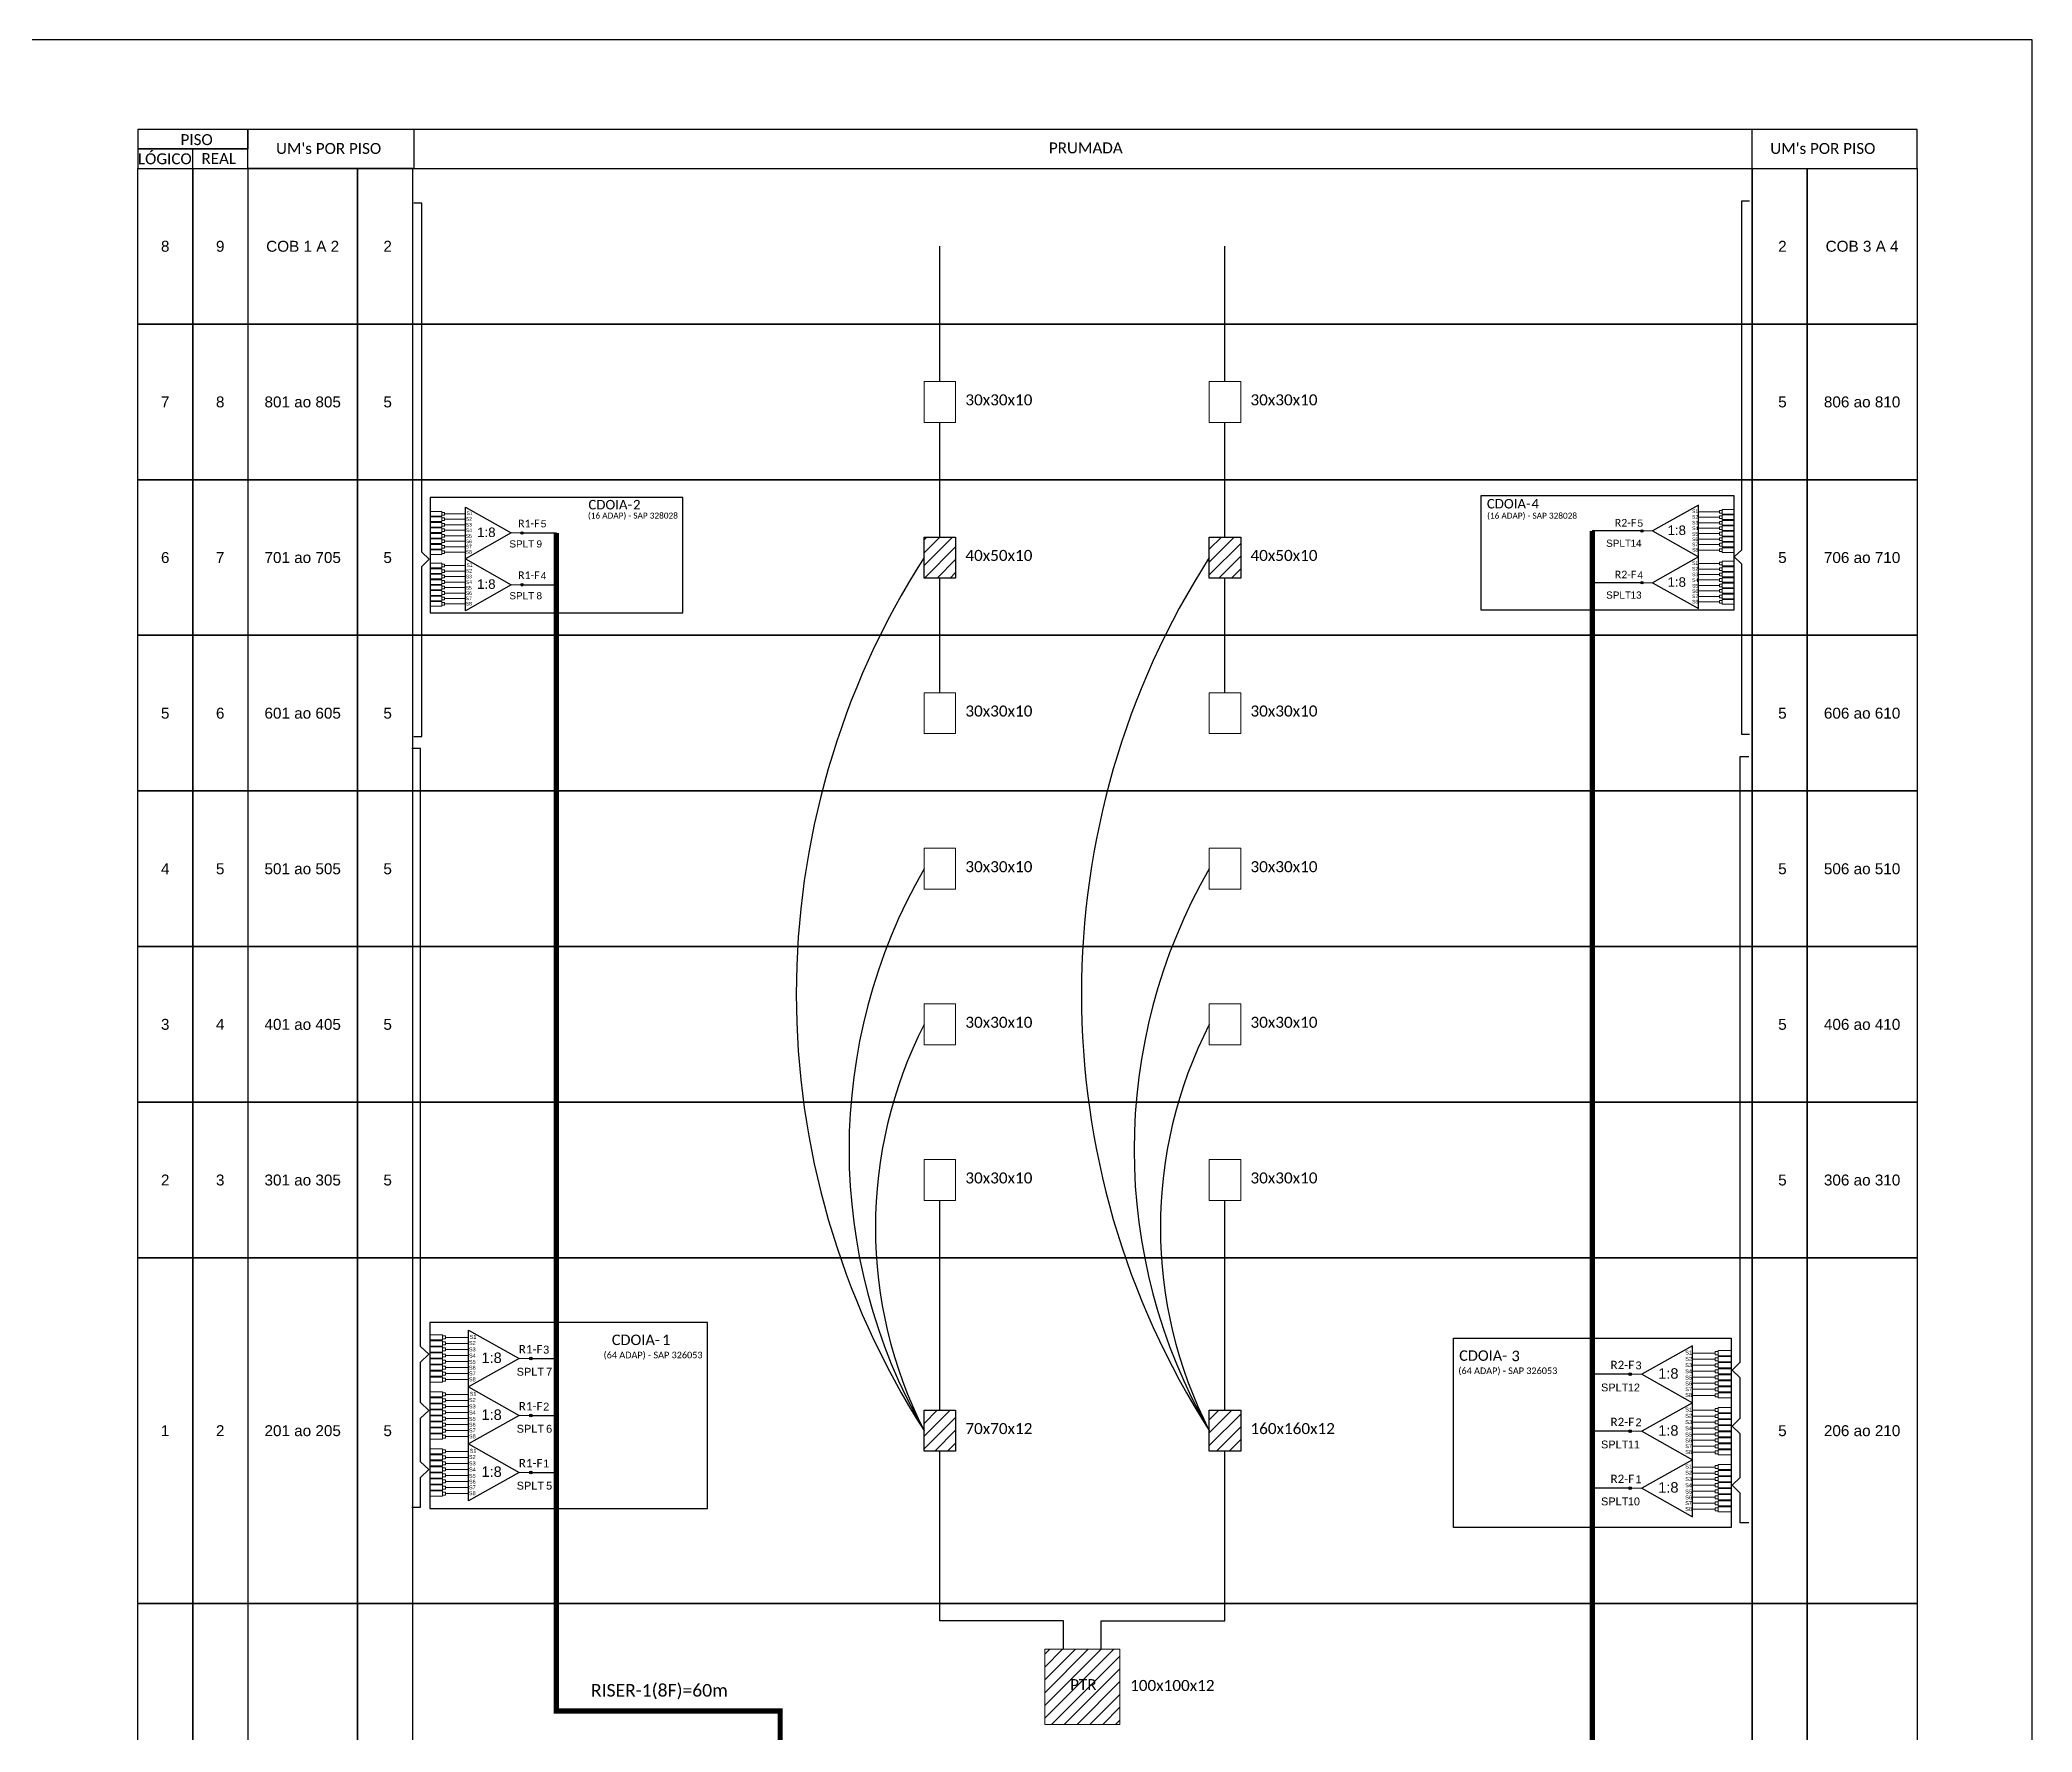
# Model space of a CAD drawing. Extents: x -89 to 749, y 705 to 1299.
# Drawn here: x 330 to 749.2, y 942.9 to 1299 of the extents above; entities that cross this region are included whole.
import ezdxf
from ezdxf.enums import TextEntityAlignment as Align

# ---------------------------------------------------------------- set-up
doc = ezdxf.new("R2010")
doc.units = 0
doc.styles.add('ARIAL', font='arial.ttf')
doc.styles.add('WMF-Calibri0', font='calibri.ttf')

# ---------------------------------------------------------------- blocks, each defined once
blk = doc.blocks.new('SPLT_1-8_SC-APC')
at = {"color": 1}
blk.add_lwpolyline([(-7.37, -2.1), (-17.04, -7.55), (-7.37, -13), (-7.37, -2.1)], dxfattribs=at)
at = {"color": 3, "lineweight": 0}
for points in [[(-2.99, -3.51), (-7.37, -3.51)], [(-2.41, -3.02), (-2.41, -4)], [(-2.41, -3.02), (0, -3.02)], [(-7.37, -4.66), (-2.99, -4.66)], [(-7.37, -5.82), (-2.99, -5.82)], [(-7.37, -6.97), (-2.99, -6.97)], [(-2.41, -4), (0, -4)], [(-2.41, -4.17), (-2.41, -5.16)], [(-2.41, -4.17), (0, -4.17)], [(-2.41, -5.16), (0, -5.16)], [(-2.41, -5.32), (-2.41, -6.31)], [(-2.41, -5.32), (0, -5.32)], [(-2.41, -6.31), (0, -6.31)], [(-2.41, -6.48), (-2.41, -7.46)], [(-2.41, -6.48), (0, -6.48)], [(-2.41, -7.46), (0, -7.46)], [(-7.37, -8.12), (-2.99, -8.12)], [(-7.37, -9.28), (-2.99, -9.28)], [(-7.37, -10.43), (-2.99, -10.43)], [(-2.41, -7.63), (-2.41, -8.62)], [(-2.41, -7.63), (0, -7.63)], [(-2.41, -8.62), (0, -8.62)], [(-2.41, -8.78), (-2.41, -9.77)], [(-2.41, -8.78), (0, -8.78)], [(-2.41, -9.77), (0, -9.77)], [(-2.41, -9.94), (-2.41, -10.92)], [(-2.41, -9.94), (0, -9.94)], [(-2.41, -10.92), (0, -10.92)], [(-2.41, -11.09), (-2.41, -12.08)], [(-2.41, -11.09), (0, -11.09)], [(-7.37, -11.58), (-2.99, -11.58)], [(-2.41, -12.08), (0, -12.08)]]:
    blk.add_lwpolyline(points, dxfattribs=at)
for points in [[(-2.99, -3.22), (-2.41, -3.22), (-2.41, -3.8), (-2.99, -3.8)], [(-2.99, -4.38), (-2.41, -4.38), (-2.41, -4.95), (-2.99, -4.95)], [(-2.99, -5.53), (-2.41, -5.53), (-2.41, -6.1), (-2.99, -6.1)], [(-2.99, -6.68), (-2.41, -6.68), (-2.41, -7.26), (-2.99, -7.26)], [(-2.99, -7.84), (-2.41, -7.84), (-2.41, -8.41), (-2.99, -8.41)], [(-2.99, -8.99), (-2.41, -8.99), (-2.41, -9.56), (-2.99, -9.56)], [(-2.99, -10.14), (-2.41, -10.14), (-2.41, -10.72), (-2.99, -10.72)], [(-2.99, -11.3), (-2.41, -11.3), (-2.41, -11.87), (-2.99, -11.87)]]:
    blk.add_lwpolyline(points, close=True, dxfattribs=at)
at = {"color": 1, "lineweight": 0}
blk.add_lwpolyline([(-17.04, -7.55), (-19.26, -7.55)], dxfattribs=at)
at = {"color": 1, "style": 'ARIAL'}
for s, height, p in [('S1', 0.75, (-8.74, -3.78)), ('1:8', 2, (-13.91, -8.4)), ('S2', 0.75, (-8.74, -4.97)), ('S3', 0.75, (-8.74, -6.18)), ('S4', 0.75, (-8.74, -7.36)), ('S5', 0.75, (-8.74, -8.57)), ('S6', 0.75, (-8.74, -9.69)), ('S7', 0.75, (-8.74, -10.78)), ('S8', 0.75, (-8.74, -11.9))]:
    blk.add_text(s, height=height, dxfattribs=at).set_placement(p)

msp = doc.modelspace()

# ---------------------------------------------------------------- hatches: boundary and pattern name
h = msp.add_hatch(color=3)
h.dxf.hatch_style = 1
edge = h.paths.add_edge_path()
edge.add_arc((431.41, 1195.26), 0.256, 0, 360)
h = msp.add_hatch(color=3)
h.dxf.hatch_style = 1
edge = h.paths.add_edge_path()
edge.add_arc((667.16, 1195.69), 0.256, 0, 360)
h = msp.add_hatch()
h.set_pattern_fill('ANSI31', color=1, scale=0.6)
h.set_pattern_definition([(45, (-463.1432, 85.2892), (-1.3470384, 1.3470384), [])])
h.paths.add_polyline_path([(522.68, 1010.69), (516.06, 1010.69), (516.06, 1002.07), (522.68, 1002.07)])
h.paths.add_polyline_path([(582.68, 1010.69), (576.06, 1010.69), (576.06, 1002.07), (582.68, 1002.07)])
h.paths.add_polyline_path([(576.06, 1185.79), (582.68, 1185.79), (582.68, 1194.41), (576.06, 1194.41)])
h.paths.add_polyline_path([(516.06, 1185.79), (522.68, 1185.79), (522.68, 1194.41), (516.06, 1194.41)])
h = msp.add_hatch(color=3)
h.dxf.hatch_style = 1
edge = h.paths.add_edge_path()
edge.add_arc((431.41, 1184.36), 0.256, 0, 360)
h = msp.add_hatch(color=3)
h.dxf.hatch_style = 1
edge = h.paths.add_edge_path()
edge.add_arc((667.16, 1184.79), 0.256, 0, 360)
h = msp.add_hatch(color=3)
h.dxf.hatch_style = 1
edge = h.paths.add_edge_path()
edge.add_arc((433.26, 1021.56), 0.282, 0, 360)
h = msp.add_hatch(color=3)
h.dxf.hatch_style = 1
edge = h.paths.add_edge_path()
edge.add_arc((664.66, 1018.25), 0.282, 0, 360)
h = msp.add_hatch(color=3)
h.dxf.hatch_style = 1
edge = h.paths.add_edge_path()
edge.add_arc((433.26, 1009.57), 0.282, 0, 360)
h = msp.add_hatch(color=3)
h.dxf.hatch_style = 1
edge = h.paths.add_edge_path()
edge.add_arc((664.66, 1006.26), 0.282, 0, 360)
h = msp.add_hatch(color=3)
h.dxf.hatch_style = 1
edge = h.paths.add_edge_path()
edge.add_arc((433.26, 997.59), 0.282, 0, 360)
h = msp.add_hatch(color=3)
h.dxf.hatch_style = 1
edge = h.paths.add_edge_path()
edge.add_arc((433.26, 997.59), 0.282, 0, 360)
h = msp.add_hatch(color=3)
h.dxf.hatch_style = 1
edge = h.paths.add_edge_path()
edge.add_arc((664.66, 994.28), 0.282, 0, 360)
h = msp.add_hatch()
h.set_pattern_fill('ANSI31', color=1, scale=0.6)
h.set_pattern_definition([(45, (-280.4512, 3631.6224), (-1.3470384, 1.3470384), [])])
h.paths.add_polyline_path([(557.27, 960.37), (541.47, 960.37), (541.47, 944.56), (557.27, 944.56)])
h.paths.add_polyline_path([(546.2, 951.19), (553.01, 951.19), (553.01, 954.67), (546.2, 954.67)], flags=24)

# ---------------------------------------------------------------- linework, layer by layer
for points in [[(-89.32, 705.02), (749.25, 705.02), (749.25, 1299.02), (-89.32, 1299.02), (-89.32, 705.02)], [(373.71, 1271.96), (725.04, 1271.96), (725.04, 1280.18), (373.71, 1280.18), (373.71, 1280.18), (373.71, 1276.07)], [(408.76, 1271.96), (408.76, 1280.18)], [(690.3, 1271.96), (690.3, 1280.18)], [(362.14, 1271.96), (362.14, 1276.07)]]:
    msp.add_lwpolyline(points)
for points in [[(350.56, 1276.07), (373.71, 1276.07), (373.71, 1280.18), (350.56, 1280.18)], [(350.56, 1271.96), (373.71, 1271.96), (373.71, 1276.07), (350.56, 1276.07)], [(350.56, 1271.96), (362.14, 1271.96), (362.14, 1239.21), (350.56, 1239.21)], [(362.14, 1271.96), (373.71, 1271.96), (373.71, 1239.21), (362.14, 1239.21)], [(396.85, 1271.96), (373.71, 1271.96), (373.71, 1239.21), (396.85, 1239.21)], [(408.43, 1271.96), (396.85, 1271.96), (396.85, 1239.21), (408.43, 1239.21)], [(408.43, 1271.96), (690.32, 1271.96), (690.32, 1239.21), (408.43, 1239.21)], [(690.32, 1271.96), (701.89, 1271.96), (701.89, 1239.21), (690.32, 1239.21)], [(701.89, 1271.96), (725.04, 1271.96), (725.04, 1239.21), (701.89, 1239.21)], [(350.56, 1239.21), (362.14, 1239.21), (362.14, 1206.47), (350.56, 1206.47)], [(362.14, 1239.21), (373.71, 1239.21), (373.71, 1206.47), (362.14, 1206.47)], [(396.85, 1239.21), (373.71, 1239.21), (373.71, 1206.47), (396.85, 1206.47)], [(408.43, 1239.21), (396.85, 1239.21), (396.85, 1206.47), (408.43, 1206.47)], [(408.43, 1239.21), (690.32, 1239.21), (690.32, 1206.47), (408.43, 1206.47)], [(690.32, 1239.21), (701.89, 1239.21), (701.89, 1206.47), (690.32, 1206.47)], [(701.89, 1239.21), (725.04, 1239.21), (725.04, 1206.47), (701.89, 1206.47)], [(350.56, 1206.47), (362.14, 1206.47), (362.14, 1173.73), (350.56, 1173.73)], [(362.14, 1206.47), (373.71, 1206.47), (373.71, 1173.73), (362.14, 1173.73)], [(396.85, 1206.47), (373.71, 1206.47), (373.71, 1173.73), (396.85, 1173.73)], [(408.43, 1206.47), (396.85, 1206.47), (396.85, 1173.73), (408.43, 1173.73)], [(408.43, 1206.47), (690.32, 1206.47), (690.32, 1173.73), (408.43, 1173.73)], [(690.32, 1206.47), (701.89, 1206.47), (701.89, 1173.73), (690.32, 1173.73)], [(701.89, 1206.47), (725.04, 1206.47), (725.04, 1173.73), (701.89, 1173.73)], [(350.56, 1173.73), (362.14, 1173.73), (362.14, 1140.98), (350.56, 1140.98)], [(362.14, 1173.73), (373.71, 1173.73), (373.71, 1140.98), (362.14, 1140.98)], [(396.85, 1173.73), (373.71, 1173.73), (373.71, 1140.98), (396.85, 1140.98)], [(408.43, 1173.73), (396.85, 1173.73), (396.85, 1140.98), (408.43, 1140.98)], [(408.43, 1173.73), (690.32, 1173.73), (690.32, 1140.98), (408.43, 1140.98)], [(690.32, 1173.73), (701.89, 1173.73), (701.89, 1140.98), (690.32, 1140.98)], [(701.89, 1173.73), (725.04, 1173.73), (725.04, 1140.98), (701.89, 1140.98)], [(350.56, 1140.98), (362.14, 1140.98), (362.14, 1108.24), (350.56, 1108.24)], [(362.14, 1140.98), (373.71, 1140.98), (373.71, 1108.24), (362.14, 1108.24)], [(396.85, 1140.98), (373.71, 1140.98), (373.71, 1108.24), (396.85, 1108.24)], [(408.43, 1140.98), (396.85, 1140.98), (396.85, 1108.24), (408.43, 1108.24)], [(408.43, 1140.98), (690.32, 1140.98), (690.32, 1108.24), (408.43, 1108.24)], [(690.32, 1140.98), (701.89, 1140.98), (701.89, 1108.24), (690.32, 1108.24)], [(701.89, 1140.98), (725.04, 1140.98), (725.04, 1108.24), (701.89, 1108.24)], [(350.56, 1108.24), (362.14, 1108.24), (362.14, 1075.5), (350.56, 1075.5)], [(362.14, 1108.24), (373.71, 1108.24), (373.71, 1075.5), (362.14, 1075.5)], [(396.85, 1108.24), (373.71, 1108.24), (373.71, 1075.5), (396.85, 1075.5)], [(408.43, 1108.24), (396.85, 1108.24), (396.85, 1075.5), (408.43, 1075.5)], [(408.43, 1108.24), (690.32, 1108.24), (690.32, 1075.5), (408.43, 1075.5)], [(690.32, 1108.24), (701.89, 1108.24), (701.89, 1075.5), (690.32, 1075.5)], [(701.89, 1108.24), (725.04, 1108.24), (725.04, 1075.5), (701.89, 1075.5)], [(350.56, 1075.5), (362.14, 1075.5), (362.14, 1042.75), (350.56, 1042.75)], [(362.14, 1075.5), (373.71, 1075.5), (373.71, 1042.75), (362.14, 1042.75)], [(396.85, 1075.5), (373.71, 1075.5), (373.71, 1042.75), (396.85, 1042.75)], [(408.43, 1075.5), (396.85, 1075.5), (396.85, 1042.75), (408.43, 1042.75)], [(408.43, 1075.5), (690.32, 1075.5), (690.32, 1042.75), (408.43, 1042.75)], [(690.32, 1075.5), (701.89, 1075.5), (701.89, 1042.75), (690.32, 1042.75)], [(701.89, 1075.5), (725.04, 1075.5), (725.04, 1042.75), (701.89, 1042.75)], [(350.56, 1042.75), (362.14, 1042.75), (362.14, 970.01), (350.56, 970.01)], [(362.14, 1042.75), (373.71, 1042.75), (373.71, 970.01), (362.14, 970.01)], [(396.85, 1042.75), (373.71, 1042.75), (373.71, 970.01), (396.85, 970.01)], [(408.43, 1042.75), (396.85, 1042.75), (396.85, 970.01), (408.43, 970.01)], [(408.43, 1042.75), (690.32, 1042.75), (690.32, 970.01), (408.43, 970.01)], [(690.32, 1042.75), (701.89, 1042.75), (701.89, 970.01), (690.32, 970.01)], [(701.89, 1042.75), (725.04, 1042.75), (725.04, 970.01), (701.89, 970.01)], [(350.56, 970.01), (362.14, 970.01), (362.14, 877.26), (350.56, 877.26)], [(362.14, 970.01), (373.71, 970.01), (373.71, 877.26), (362.14, 877.26)], [(396.85, 970.01), (373.71, 970.01), (373.71, 877.26), (396.85, 877.26)], [(408.43, 970.01), (396.85, 970.01), (396.85, 877.26), (408.43, 877.26)], [(408.43, 970.01), (690.32, 970.01), (690.32, 877.26), (408.43, 877.26)], [(690.32, 970.01), (701.89, 970.01), (701.89, 877.26), (690.32, 877.26)], [(701.89, 970.01), (725.04, 970.01), (725.04, 877.26), (701.89, 877.26)]]:
    msp.add_lwpolyline(points, close=True)
at = {"color": 3}
for points in [[(408.67, 1152.41), (410.32, 1152.41), (410.32, 1188.24), (411.89, 1189.75), (410.32, 1191.25), (410.32, 1264.68), (408.67, 1264.68)], [(689.78, 1152.89), (688.13, 1152.89), (688.13, 1188.72), (686.56, 1190.23), (688.13, 1191.74), (688.13, 1265.16), (689.78, 1265.16)], [(519.37, 1227.15), (519.37, 1255.59)], [(579.37, 1227.15), (579.37, 1255.59)], [(519.37, 1194.41), (519.37, 1218.53)], [(579.37, 1194.41), (579.37, 1218.53)], [(519.37, 1161.66), (519.37, 1185.79)], [(579.37, 1161.66), (579.37, 1185.79)], [(410.09, 1018.51), (410.09, 1020.79), (411.81, 1022.45), (410.09, 1024.11), (410.09, 1149.89), (408.27, 1149.89)], [(687.83, 1015.2), (687.83, 1017.48), (686.11, 1019.14), (687.83, 1020.8), (687.83, 1148.26), (689.65, 1148.26)], [(519.37, 1010.69), (519.37, 1054.81)], [(579.37, 1010.69), (579.37, 1054.81)], [(410.09, 1002.76), (410.09, 1008.99), (411.82, 1010.65), (410.09, 1012.31), (410.09, 1018.51), (410.09, 1018.51)], [(687.83, 999.45), (687.83, 1005.68), (686.1, 1007.34), (687.83, 1008.99), (687.83, 1015.2), (687.83, 1015.2)], [(408.27, 990.3), (410.09, 990.3), (410.09, 996.53), (411.81, 998.19), (410.09, 999.85), (410.09, 1002.76)], [(545.42, 960.37), (545.42, 966.37), (519.37, 966.37), (519.37, 1002.07)], [(553.32, 960.37), (553.32, 966.37), (579.37, 966.37), (579.37, 1002.07)], [(689.65, 986.99), (687.83, 986.99), (687.83, 993.22), (686.11, 994.88), (687.83, 996.54), (687.83, 999.45)]]:
    msp.add_lwpolyline(points, dxfattribs=at)
at = {"color": 0, "lineweight": 0}
for points in [[(516.06, 1227.15), (522.68, 1227.15), (522.68, 1218.53), (516.06, 1218.53)], [(576.06, 1227.15), (582.68, 1227.15), (582.68, 1218.53), (576.06, 1218.53)], [(516.06, 1161.66), (522.68, 1161.66), (522.68, 1153.04), (516.06, 1153.04)], [(576.06, 1161.66), (582.68, 1161.66), (582.68, 1153.04), (576.06, 1153.04)], [(516.06, 1128.92), (522.68, 1128.92), (522.68, 1120.3), (516.06, 1120.3)], [(576.06, 1128.92), (582.68, 1128.92), (582.68, 1120.3), (576.06, 1120.3)], [(516.06, 1096.18), (522.68, 1096.18), (522.68, 1087.56), (516.06, 1087.56)], [(576.06, 1096.18), (582.68, 1096.18), (582.68, 1087.56), (576.06, 1087.56)], [(516.06, 1063.43), (522.68, 1063.43), (522.68, 1054.81), (516.06, 1054.81)], [(576.06, 1063.43), (582.68, 1063.43), (582.68, 1054.81), (576.06, 1054.81)]]:
    msp.add_lwpolyline(points, close=True, dxfattribs=at)
at = {"color": 1}
for points in [[(465.25, 1202.71), (412.12, 1202.71), (412.12, 1178.43), (465.25, 1178.43)], [(633.32, 1203.14), (686.45, 1203.14), (686.45, 1178.99), (633.32, 1178.99)], [(516.06, 1194.41), (522.68, 1194.41), (522.68, 1185.79), (516.06, 1185.79)], [(576.06, 1194.41), (582.68, 1194.41), (582.68, 1185.79), (576.06, 1185.79)], [(470.48, 1029.16), (412.04, 1029.16), (412.04, 990.03), (470.48, 990.03)], [(627.44, 1025.85), (685.88, 1025.85), (685.88, 985.98), (627.44, 985.98)], [(516.06, 1010.69), (522.68, 1010.69), (522.68, 1002.07), (516.06, 1002.07)], [(576.06, 1010.69), (582.68, 1010.69), (582.68, 1002.07), (576.06, 1002.07)]]:
    msp.add_lwpolyline(points, close=True, dxfattribs=at)
at = {"color": 3, "lineweight": 0}
for points in [[(414.56, 1199.79), (412.15, 1199.79)], [(414.56, 1199.79), (414.56, 1198.8)], [(415.14, 1199.3), (419.52, 1199.3)], [(414.56, 1198.8), (412.15, 1198.8)], [(414.56, 1198.64), (412.15, 1198.64)], [(414.56, 1197.65), (412.15, 1197.65)], [(414.56, 1197.48), (412.15, 1197.48)], [(414.56, 1196.5), (412.15, 1196.5)], [(414.56, 1196.33), (412.15, 1196.33)], [(414.56, 1195.34), (412.15, 1195.34)], [(414.56, 1195.18), (412.15, 1195.18)], [(414.56, 1198.64), (414.56, 1197.65)], [(414.56, 1197.48), (414.56, 1196.5)], [(414.56, 1196.33), (414.56, 1195.34)], [(414.56, 1195.18), (414.56, 1194.19)], [(419.52, 1198.14), (415.14, 1198.14)], [(419.52, 1196.99), (415.14, 1196.99)], [(419.52, 1195.84), (415.14, 1195.84)], [(414.56, 1194.19), (412.15, 1194.19)], [(414.56, 1194.02), (412.15, 1194.02)], [(414.56, 1193.04), (412.15, 1193.04)], [(414.56, 1192.87), (412.15, 1192.87)], [(414.56, 1191.88), (412.15, 1191.88)], [(414.56, 1191.72), (412.15, 1191.72)], [(414.56, 1194.02), (414.56, 1193.04)], [(414.56, 1192.87), (414.56, 1191.88)], [(414.56, 1191.72), (414.56, 1190.73)], [(419.52, 1194.68), (415.14, 1194.68)], [(419.52, 1193.53), (415.14, 1193.53)], [(419.52, 1192.38), (415.14, 1192.38)], [(419.52, 1191.23), (415.14, 1191.23)], [(414.56, 1190.73), (412.15, 1190.73)], [(414.56, 1188.89), (412.15, 1188.89)], [(414.56, 1187.91), (412.15, 1187.91)], [(414.56, 1187.74), (412.15, 1187.74)], [(414.56, 1186.75), (412.15, 1186.75)], [(414.56, 1186.59), (412.15, 1186.59)], [(414.56, 1188.89), (414.56, 1187.91)], [(414.56, 1187.74), (414.56, 1186.75)], [(414.56, 1186.59), (414.56, 1185.6)], [(415.14, 1188.4), (419.52, 1188.4)], [(419.52, 1187.25), (415.14, 1187.25)], [(414.56, 1185.6), (412.15, 1185.6)], [(414.56, 1185.43), (412.15, 1185.43)], [(414.56, 1184.45), (412.15, 1184.45)], [(414.56, 1184.28), (412.15, 1184.28)], [(414.56, 1183.29), (412.15, 1183.29)], [(414.56, 1183.13), (412.15, 1183.13)], [(414.56, 1185.43), (414.56, 1184.45)], [(414.56, 1184.28), (414.56, 1183.29)], [(414.56, 1183.13), (414.56, 1182.14)], [(419.52, 1186.09), (415.14, 1186.09)], [(419.52, 1184.94), (415.14, 1184.94)], [(419.52, 1183.79), (415.14, 1183.79)], [(419.52, 1182.63), (415.14, 1182.63)], [(414.56, 1182.14), (412.15, 1182.14)], [(414.56, 1181.97), (412.15, 1181.97)], [(414.56, 1180.99), (412.15, 1180.99)], [(414.56, 1180.82), (412.15, 1180.82)], [(414.56, 1179.83), (412.15, 1179.83)], [(414.56, 1181.97), (414.56, 1180.99)], [(414.56, 1180.82), (414.56, 1179.83)], [(419.52, 1181.48), (415.14, 1181.48)], [(419.52, 1180.33), (415.14, 1180.33)], [(414.72, 1026.54), (412.07, 1026.54)], [(414.72, 1025.46), (412.07, 1025.46)], [(414.72, 1025.27), (412.07, 1025.27)], [(414.72, 1024.19), (412.07, 1024.19)], [(414.72, 1024.01), (412.07, 1024.01)], [(414.72, 1026.54), (414.72, 1025.46)], [(414.72, 1025.27), (414.72, 1024.19)], [(414.72, 1024.01), (414.72, 1022.92)], [(415.36, 1026), (420.17, 1026)], [(420.17, 1024.73), (415.36, 1024.73)], [(420.17, 1023.46), (415.36, 1023.46)], [(414.72, 1022.92), (412.07, 1022.92)], [(414.72, 1022.74), (412.07, 1022.74)], [(414.72, 1021.65), (412.07, 1021.65)], [(414.72, 1021.47), (412.07, 1021.47)], [(414.72, 1020.38), (412.07, 1020.38)], [(414.72, 1020.2), (412.07, 1020.2)], [(414.72, 1019.12), (412.07, 1019.12)], [(414.72, 1018.93), (412.07, 1018.93)], [(414.72, 1022.74), (414.72, 1021.65)], [(414.72, 1021.47), (414.72, 1020.38)], [(414.72, 1020.2), (414.72, 1019.12)], [(414.72, 1018.93), (414.72, 1017.85)], [(420.17, 1022.19), (415.36, 1022.19)], [(420.17, 1020.93), (415.36, 1020.93)], [(420.17, 1019.66), (415.36, 1019.66)], [(414.72, 1017.85), (412.07, 1017.85)], [(414.72, 1017.66), (412.07, 1017.66)], [(414.72, 1016.58), (412.07, 1016.58)], [(414.72, 1017.66), (414.72, 1016.58)], [(420.17, 1018.39), (415.36, 1018.39)], [(420.17, 1017.12), (415.36, 1017.12)], [(414.72, 1014.56), (412.07, 1014.56)], [(414.72, 1013.47), (412.07, 1013.47)], [(414.72, 1013.29), (412.07, 1013.29)], [(414.72, 1012.2), (412.07, 1012.2)], [(414.72, 1012.02), (412.07, 1012.02)], [(414.72, 1010.93), (412.07, 1010.93)], [(414.72, 1010.75), (412.07, 1010.75)], [(414.72, 1014.56), (414.72, 1013.47)], [(414.72, 1013.29), (414.72, 1012.2)], [(414.72, 1012.02), (414.72, 1010.93)], [(414.72, 1010.75), (414.72, 1009.67)], [(415.36, 1014.01), (420.17, 1014.01)], [(420.17, 1012.74), (415.36, 1012.74)], [(420.17, 1011.48), (415.36, 1011.48)], [(414.72, 1009.67), (412.07, 1009.67)], [(414.72, 1009.48), (412.07, 1009.48)], [(414.72, 1008.4), (412.07, 1008.4)], [(414.72, 1008.21), (412.07, 1008.21)], [(414.72, 1007.13), (412.07, 1007.13)], [(414.72, 1006.95), (412.07, 1006.95)], [(414.72, 1009.48), (414.72, 1008.4)], [(414.72, 1008.21), (414.72, 1007.13)], [(414.72, 1006.95), (414.72, 1005.86)], [(420.17, 1010.21), (415.36, 1010.21)], [(420.17, 1008.94), (415.36, 1008.94)], [(420.17, 1007.67), (415.36, 1007.67)], [(420.17, 1006.4), (415.36, 1006.4)], [(414.72, 1005.86), (412.07, 1005.86)], [(414.72, 1005.68), (412.07, 1005.68)], [(414.72, 1004.59), (412.07, 1004.59)], [(414.72, 1002.57), (412.07, 1002.57)], [(414.72, 1005.68), (414.72, 1004.59)], [(414.72, 1002.57), (414.72, 1001.48)], [(420.17, 1005.14), (415.36, 1005.14)], [(414.72, 1001.48), (412.07, 1001.48)], [(414.72, 1001.3), (412.07, 1001.3)], [(414.72, 1000.22), (412.07, 1000.22)], [(414.72, 1000.03), (412.07, 1000.03)], [(414.72, 998.95), (412.07, 998.95)], [(414.72, 998.76), (412.07, 998.76)], [(414.72, 1001.3), (414.72, 1000.22)], [(414.72, 1000.03), (414.72, 998.95)], [(414.72, 998.76), (414.72, 997.68)], [(415.36, 1002.03), (420.17, 1002.03)], [(420.17, 1000.76), (415.36, 1000.76)], [(420.17, 999.49), (415.36, 999.49)], [(420.17, 998.22), (415.36, 998.22)], [(414.72, 997.68), (412.07, 997.68)], [(414.72, 997.5), (412.07, 997.5)], [(414.72, 996.41), (412.07, 996.41)], [(414.72, 996.23), (412.07, 996.23)], [(414.72, 995.14), (412.07, 995.14)], [(414.72, 994.96), (412.07, 994.96)], [(414.72, 993.87), (412.07, 993.87)], [(414.72, 997.5), (414.72, 996.41)], [(414.72, 996.23), (414.72, 995.14)], [(414.72, 994.96), (414.72, 993.87)], [(420.17, 996.95), (415.36, 996.95)], [(420.17, 995.69), (415.36, 995.69)], [(420.17, 994.42), (415.36, 994.42)], [(414.72, 993.69), (412.07, 993.69)], [(414.72, 992.61), (412.07, 992.61)], [(414.72, 993.69), (414.72, 992.61)], [(420.17, 993.15), (415.36, 993.15)]]:
    msp.add_lwpolyline(points, dxfattribs=at)
for points in [[(415.14, 1199.58), (414.56, 1199.58), (414.56, 1199.01), (415.14, 1199.01)], [(415.14, 1198.43), (414.56, 1198.43), (414.56, 1197.86), (415.14, 1197.86)], [(415.14, 1197.28), (414.56, 1197.28), (414.56, 1196.7), (415.14, 1196.7)], [(415.14, 1196.12), (414.56, 1196.12), (414.56, 1195.55), (415.14, 1195.55)], [(415.14, 1194.97), (414.56, 1194.97), (414.56, 1194.4), (415.14, 1194.4)], [(415.14, 1193.82), (414.56, 1193.82), (414.56, 1193.24), (415.14, 1193.24)], [(415.14, 1192.66), (414.56, 1192.66), (414.56, 1192.09), (415.14, 1192.09)], [(415.14, 1191.51), (414.56, 1191.51), (414.56, 1190.94), (415.14, 1190.94)], [(415.14, 1188.69), (414.56, 1188.69), (414.56, 1188.11), (415.14, 1188.11)], [(415.14, 1187.53), (414.56, 1187.53), (414.56, 1186.96), (415.14, 1186.96)], [(415.14, 1186.38), (414.56, 1186.38), (414.56, 1185.81), (415.14, 1185.81)], [(415.14, 1185.23), (414.56, 1185.23), (414.56, 1184.65), (415.14, 1184.65)], [(415.14, 1184.07), (414.56, 1184.07), (414.56, 1183.5), (415.14, 1183.5)], [(415.14, 1182.92), (414.56, 1182.92), (414.56, 1182.35), (415.14, 1182.35)], [(415.14, 1181.77), (414.56, 1181.77), (414.56, 1181.19), (415.14, 1181.19)], [(415.14, 1180.61), (414.56, 1180.61), (414.56, 1180.04), (415.14, 1180.04)], [(415.36, 1026.31), (414.72, 1026.31), (414.72, 1025.68), (415.36, 1025.68)], [(415.36, 1025.05), (414.72, 1025.05), (414.72, 1024.42), (415.36, 1024.42)], [(415.36, 1023.78), (414.72, 1023.78), (414.72, 1023.15), (415.36, 1023.15)], [(415.36, 1022.51), (414.72, 1022.51), (414.72, 1021.88), (415.36, 1021.88)], [(415.36, 1021.24), (414.72, 1021.24), (414.72, 1020.61), (415.36, 1020.61)], [(415.36, 1019.97), (414.72, 1019.97), (414.72, 1019.34), (415.36, 1019.34)], [(415.36, 1018.7), (414.72, 1018.7), (414.72, 1018.07), (415.36, 1018.07)], [(415.36, 1017.44), (414.72, 1017.44), (414.72, 1016.81), (415.36, 1016.81)], [(415.36, 1014.33), (414.72, 1014.33), (414.72, 1013.7), (415.36, 1013.7)], [(415.36, 1013.06), (414.72, 1013.06), (414.72, 1012.43), (415.36, 1012.43)], [(415.36, 1011.79), (414.72, 1011.79), (414.72, 1011.16), (415.36, 1011.16)], [(415.36, 1010.52), (414.72, 1010.52), (414.72, 1009.89), (415.36, 1009.89)], [(415.36, 1009.25), (414.72, 1009.25), (414.72, 1008.62), (415.36, 1008.62)], [(415.36, 1007.99), (414.72, 1007.99), (414.72, 1007.36), (415.36, 1007.36)], [(415.36, 1006.72), (414.72, 1006.72), (414.72, 1006.09), (415.36, 1006.09)], [(415.36, 1005.45), (414.72, 1005.45), (414.72, 1004.82), (415.36, 1004.82)], [(415.36, 1002.34), (414.72, 1002.34), (414.72, 1001.71), (415.36, 1001.71)], [(415.36, 1001.07), (414.72, 1001.07), (414.72, 1000.44), (415.36, 1000.44)], [(415.36, 999.81), (414.72, 999.81), (414.72, 999.18), (415.36, 999.18)], [(415.36, 998.54), (414.72, 998.54), (414.72, 997.91), (415.36, 997.91)], [(415.36, 997.27), (414.72, 997.27), (414.72, 996.64), (415.36, 996.64)], [(415.36, 996), (414.72, 996), (414.72, 995.37), (415.36, 995.37)], [(415.36, 994.73), (414.72, 994.73), (414.72, 994.1), (415.36, 994.1)], [(415.36, 993.46), (414.72, 993.46), (414.72, 992.83), (415.36, 992.83)]]:
    msp.add_lwpolyline(points, close=True, dxfattribs=at)
at = {"color": 1}
for points in [[(419.52, 1200.71), (429.18, 1195.26), (419.52, 1189.81), (419.52, 1200.71)], [(419.52, 1189.81), (429.18, 1184.36), (419.52, 1178.91), (419.52, 1189.81)], [(420.17, 1027.55), (430.81, 1021.56), (420.17, 1015.57), (420.17, 1027.55)], [(420.17, 1015.57), (430.81, 1009.57), (420.17, 1003.58), (420.17, 1015.57)], [(420.17, 1003.58), (430.81, 997.59), (420.17, 991.59), (420.17, 1003.58)]]:
    msp.add_lwpolyline(points, dxfattribs=at)
at = {"color": 1, "lineweight": 0}
for points in [[(429.18, 1195.26), (431.41, 1195.26)], [(429.18, 1184.36), (431.41, 1184.36)], [(430.81, 1021.56), (433.26, 1021.56)], [(430.81, 1009.57), (433.26, 1009.57)], [(430.81, 997.59), (433.26, 997.59)]]:
    msp.add_lwpolyline(points, dxfattribs=at)
at = {"color": 5}
for points in [[(431.41, 1195.26), (438.67, 1195.26)], [(431.41, 1184.36), (438.67, 1184.36)], [(433.26, 1021.56), (438.67, 1021.56)], [(433.26, 1009.57), (438.67, 1009.57)], [(433.26, 997.59), (438.67, 997.59)]]:
    msp.add_lwpolyline(points, dxfattribs=at)
at = {"color": 5, "const_width": 1.1}
msp.add_lwpolyline([(438.67, 1195.26), (438.67, 947.41), (485.77, 947.41), (485.77, 921.06)], dxfattribs=at)
at = {"color": 6, "const_width": 1.1}
msp.add_lwpolyline([(477.59, 921.06), (477.59, 934.68), (484.05, 934.68), (482.76, 935.78), (489.01, 935.78), (487.68, 934.68), (656.68, 934.68), (656.68, 1195.69)], dxfattribs=at)
at = {"color": 6}
for points in [[(667.16, 1195.69), (656.68, 1195.69)], [(667.16, 1184.79), (656.68, 1184.79)], [(664.66, 1018.25), (656.68, 1018.25)], [(664.66, 1006.26), (656.68, 1006.26)], [(664.66, 994.28), (656.68, 994.28)]]:
    msp.add_lwpolyline(points, dxfattribs=at)
at = {"color": 1, "lineweight": 0}
msp.add_lwpolyline([(541.47, 960.37), (557.27, 960.37), (557.27, 944.56), (541.47, 944.56)], close=True, dxfattribs=at)
at = {"color": 3}
for centre, radius in [((431.41, 1195.26), 0.256), ((667.16, 1195.69), 0.256), ((431.41, 1184.36), 0.256), ((667.16, 1184.79), 0.256), ((433.26, 1021.56), 0.282), ((664.66, 1018.25), 0.282), ((433.26, 1009.57), 0.282), ((664.66, 1006.26), 0.282), ((433.26, 997.59), 0.282), ((433.26, 997.59), 0.282), ((664.66, 994.28), 0.282)]:
    msp.add_circle(centre, radius, dxfattribs=at)
for centre, radius, start, end in [((659.35, 1098.24), 170.2, 147.3365, 212.6635), ((719.35, 1098.24), 170.2, 147.3365, 212.6635), ((618.69, 1065.5), 118.43, 150.0569, 209.9431), ((678.69, 1065.5), 118.43, 150.0569, 209.9431), ((599.91, 1049.12), 94.11, 152.9884, 207.0116), ((659.91, 1049.12), 94.11, 152.9884, 207.0116)]:
    msp.add_arc(centre, radius, start, end, dxfattribs=at)

# ---------------------------------------------------------------- block references
for p in [(686.42, 1203.24), (686.42, 1192.34)]:
    msp.add_blockref('SPLT_1-8_SC-APC', p, dxfattribs=at)
at = {"color": 3, "xscale": 1.1, "yscale": 1.1, "zscale": 1.1}
for p in [(685.85, 1026.55), (685.85, 1014.56), (685.85, 1002.58)]:
    msp.add_blockref('SPLT_1-8_SC-APC', p, dxfattribs=at)

# ---------------------------------------------------------------- texts
at = {"style": 'WMF-Calibri0'}
for s, height, p in [('     PISO', 2.3, (355.52, 1276.88)), ('  LÓGICO', 2.3, (348.98, 1272.85)), ('    REAL', 2.3, (360.74, 1272.9)), ("UM's POR PISO", 2.3, (379.67, 1275.02)), ('PRUMADA', 2.3, (542.33, 1275.14)), ("UM's POR PISO", 2.3, (694.13, 1275.02)), ('30x30x10', 2.317, (524.74, 1222.12)), ('30x30x10', 2.317, (584.74, 1222.12)), ('30x30x10', 2.317, (524.74, 1156.64)), ('30x30x10', 2.317, (584.74, 1156.64)), ('30x30x10', 2.317, (524.74, 1123.89)), ('30x30x10', 2.317, (584.74, 1123.89)), ('30x30x10', 2.317, (524.74, 1091.15)), ('30x30x10', 2.317, (584.74, 1091.15)), ('30x30x10', 2.317, (524.74, 1058.4)), ('30x30x10', 2.317, (584.74, 1058.4)), ('PTR', 2.317, (546.78, 951.78)), ('100x100x12', 2.317, (559.41, 951.61))]:
    msp.add_text(s, height=height, dxfattribs=at).set_placement(p)
at = {"style": 'ARIAL'}
for s, p in [('8', (356.35, 1255.59)), ('9', (367.92, 1255.59)), ('COB 1 A 2', (385.28, 1255.59)), ('2', (403.16, 1255.59)), ('2', (696.69, 1255.59)), ('COB 3 A 4', (713.46, 1255.59)), ('7', (356.35, 1222.84)), ('8', (367.92, 1222.84)), ('801 ao 805', (385.28, 1222.84)), ('5', (403.16, 1222.84)), ('5', (696.69, 1222.84)), ('806 ao 810', (713.46, 1222.84)), ('6', (356.35, 1190.1)), ('7', (367.92, 1190.1)), ('701 ao 705', (385.28, 1190.1)), ('5', (403.16, 1190.1)), ('5', (696.69, 1190.1)), ('706 ao 710', (713.46, 1190.1)), ('5', (356.35, 1157.35)), ('6', (367.92, 1157.35)), ('601 ao 605', (385.28, 1157.35)), ('5', (403.16, 1157.35)), ('5', (696.69, 1157.35)), ('606 ao 610', (713.46, 1157.35)), ('4', (356.35, 1124.61)), ('5', (367.92, 1124.61)), ('501 ao 505', (385.28, 1124.61)), ('5', (403.16, 1124.61)), ('5', (696.69, 1124.61)), ('506 ao 510', (713.46, 1124.61)), ('3', (356.35, 1091.87)), ('4', (367.92, 1091.87)), ('401 ao 405', (385.28, 1091.87)), ('5', (403.16, 1091.87)), ('5', (696.69, 1091.87)), ('406 ao 410', (713.46, 1091.87)), ('2', (356.35, 1059.12)), ('3', (367.92, 1059.12)), ('301 ao 305', (385.28, 1059.12)), ('5', (403.16, 1059.12)), ('5', (696.69, 1059.12)), ('306 ao 310', (713.46, 1059.12)), ('1', (356.35, 1006.38)), ('2', (367.92, 1006.38)), ('201 ao 205', (385.28, 1006.38)), ('5', (403.16, 1006.38)), ('5', (696.69, 1006.38)), ('206 ao 210', (713.46, 1006.38))]:
    msp.add_text(s, height=2.3, dxfattribs=at).set_placement(p, align=Align.MIDDLE_CENTER)
at = {"color": 1}
for s, height, style, p in [('S1', 0.75, 'ARIAL', (419.75, 1199.03)), ('CDOIA-', 2, 'WMF-Calibri0', (445.41, 1200.22)), ('2', 2, 'WMF-Calibri0', (454.79, 1200.22)), ('CDOIA-', 2, 'WMF-Calibri0', (634.5, 1200.42)), ('4', 2, 'WMF-Calibri0', (643.88, 1200.42)), ('S3', 0.75, 'ARIAL', (419.6, 1196.63)), ('S5', 0.75, 'ARIAL', (419.6, 1194.24)), ('S2', 0.75, 'ARIAL', (419.61, 1197.84)), ('S4', 0.75, 'ARIAL', (419.61, 1195.45)), ('1:8', 2, 'ARIAL', (421.99, 1194.41)), ('S6', 0.75, 'ARIAL', (419.61, 1193.12)), ('S7', 0.75, 'ARIAL', (419.6, 1192.02)), ('S8', 0.75, 'ARIAL', (419.6, 1190.9)), ('40x50x10', 2.317, 'WMF-Calibri0', (524.74, 1189.38)), ('40x50x10', 2.317, 'WMF-Calibri0', (584.74, 1189.38)), ('S2', 0.75, 'ARIAL', (419.61, 1186.94)), ('S1', 0.75, 'ARIAL', (419.75, 1188.13)), ('S3', 0.75, 'ARIAL', (419.6, 1185.73)), ('S5', 0.75, 'ARIAL', (419.6, 1183.34)), ('S6', 0.75, 'ARIAL', (419.61, 1182.22)), ('S4', 0.75, 'ARIAL', (419.61, 1184.55)), ('1:8', 2, 'ARIAL', (421.99, 1183.51)), ('S7', 0.75, 'ARIAL', (419.6, 1181.13)), ('S8', 0.75, 'ARIAL', (419.6, 1180.01)), ('S3', 0.825, 'ARIAL', (420.27, 1023.07)), ('S2', 0.825, 'ARIAL', (420.28, 1024.4)), ('S1', 0.825, 'ARIAL', (420.43, 1025.7)), ('CDOIA-', 2.2, 'WMF-Calibri0', (450.33, 1024.39)), ('CDOIA-', 2.2, 'WMF-Calibri0', (628.66, 1021.08)), ('S5', 0.825, 'ARIAL', (420.27, 1020.44)), ('S6', 0.825, 'ARIAL', (420.27, 1019.21)), ('S4', 0.825, 'ARIAL', (420.28, 1021.77)), ('1:8', 2.2, 'ARIAL', (422.9, 1020.62)), ('S7', 0.825, 'ARIAL', (420.27, 1018)), ('S8', 0.825, 'ARIAL', (420.27, 1016.77)), ('S3', 0.825, 'ARIAL', (420.27, 1011.08)), ('S2', 0.825, 'ARIAL', (420.28, 1012.41)), ('S4', 0.825, 'ARIAL', (420.28, 1009.78)), ('S1', 0.825, 'ARIAL', (420.43, 1013.72)), ('1:8', 2.2, 'ARIAL', (422.9, 1008.64)), ('S5', 0.825, 'ARIAL', (420.27, 1008.45)), ('S6', 0.825, 'ARIAL', (420.27, 1007.22)), ('S7', 0.825, 'ARIAL', (420.27, 1006.01)), ('70x70x12', 2.317, 'WMF-Calibri0', (524.74, 1005.66)), ('160x160x12', 2.317, 'WMF-Calibri0', (584.74, 1005.66)), ('S8', 0.825, 'ARIAL', (420.27, 1004.78)), ('S1', 0.825, 'ARIAL', (420.43, 1001.73)), ('S3', 0.825, 'ARIAL', (420.27, 999.09)), ('S2', 0.825, 'ARIAL', (420.28, 1000.43)), ('S4', 0.825, 'ARIAL', (420.28, 997.8)), ('1:8', 2.2, 'ARIAL', (422.9, 996.65)), ('S5', 0.825, 'ARIAL', (420.27, 996.46)), ('S6', 0.825, 'ARIAL', (420.27, 995.23)), ('S7', 0.825, 'ARIAL', (420.27, 994.03)), ('S8', 0.825, 'ARIAL', (420.27, 992.8))]:
    msp.add_text(s, height=height, dxfattribs=dict(at, style=style)).set_placement(p)
at = {"color": 1, "style": 'WMF-Calibri0'}
for s, height, p in [('(16 ADAP) - SAP 328028', 1.25, (454.78, 1198.3)), ('(16 ADAP) - SAP 328028', 1.25, (644.01, 1198.27)), ('(64 ADAP) - SAP 326053', 1.375, (459.02, 1021.61)), ('(64 ADAP) - SAP 326053', 1.375, (638.9, 1018.3))]:
    msp.add_text(s, height=height, dxfattribs=at).set_placement(p, align=Align.CENTER)
at = {"color": 5, "style": 'WMF-Calibri0'}
for s, height, p in [('R1-F', 1.6, (430.61, 1196.47)), ('R1-F', 1.6, (430.61, 1185.58)), ('R1-F', 1.76, (430.76, 1022.64)), ('R1-F', 1.76, (430.76, 1010.65)), ('R1-F', 1.76, (430.76, 998.67)), ('RISER-1(8F)=60m', 2.6457, (445.95, 950.42))]:
    msp.add_text(s, height=height, dxfattribs=at).set_placement(p)
at = {"color": 5, "style": 'ARIAL'}
for s, height, p in [('5', 1.5, (435.97, 1196.44)), ('4', 1.5, (435.97, 1185.54)), ('3', 1.65, (436.53, 1022.6)), ('2', 1.65, (436.53, 1010.62)), ('1', 1.65, (436.53, 998.63))]:
    msp.add_text(s, height=height, dxfattribs=at).set_placement(p, align=Align.CENTER)
at = {"color": 6, "style": 'WMF-Calibri0'}
for height, p in [(1.6, (661.42, 1196.61)), (1.6, (661.42, 1185.72)), (1.76, (660.52, 1019.33)), (1.76, (660.52, 1007.34)), (1.76, (660.52, 995.36))]:
    msp.add_text('R2-F', height=height, dxfattribs=at).set_placement(p)
at = {"color": 6, "style": 'ARIAL'}
for s, height, p in [('5', 1.5, (666.78, 1196.58)), ('4', 1.5, (666.78, 1185.68)), ('3', 1.65, (666.42, 1019.29)), ('2', 1.65, (666.42, 1007.3)), ('1', 1.65, (666.42, 995.32))]:
    msp.add_text(s, height=height, dxfattribs=at).set_placement(p, align=Align.CENTER)
at = {"color": 7, "style": 'ARIAL'}
for s, height, p in [('SPLT', 1.5, (431.4, 1192.21)), ('9', 1.5, (435.07, 1192.21)), ('SPLT', 1.5, (662.21, 1192.35)), ('14', 1.5, (665.88, 1192.35)), ('SPLT', 1.5, (431.4, 1181.31)), ('8', 1.5, (435.07, 1181.31)), ('SPLT', 1.5, (662.21, 1181.45)), ('13', 1.5, (665.88, 1181.45)), ('SPLT', 1.65, (433.19, 1017.95)), ('7', 1.65, (437.15, 1017.95)), ('SPLT', 1.65, (661.39, 1014.64)), ('12', 1.65, (665.43, 1014.64)), ('SPLT', 1.65, (433.19, 1005.96)), ('6', 1.65, (437.15, 1005.96)), ('SPLT', 1.65, (661.39, 1002.65)), ('11', 1.65, (665.43, 1002.65)), ('SPLT', 1.65, (433.19, 993.98)), ('5', 1.65, (437.15, 993.98)), ('SPLT', 1.65, (661.39, 990.67)), ('10', 1.65, (665.43, 990.67))]:
    msp.add_text(s, height=height, dxfattribs=at).set_placement(p, align=Align.CENTER)
at = {"color": 7, "style": 'WMF-Calibri0'}
for s, p in [('1', (460.91, 1024.39)), ('3', (639.68, 1021))]:
    msp.add_text(s, height=2.2, dxfattribs=at).set_placement(p)

doc.saveas('drawing.dxf')
